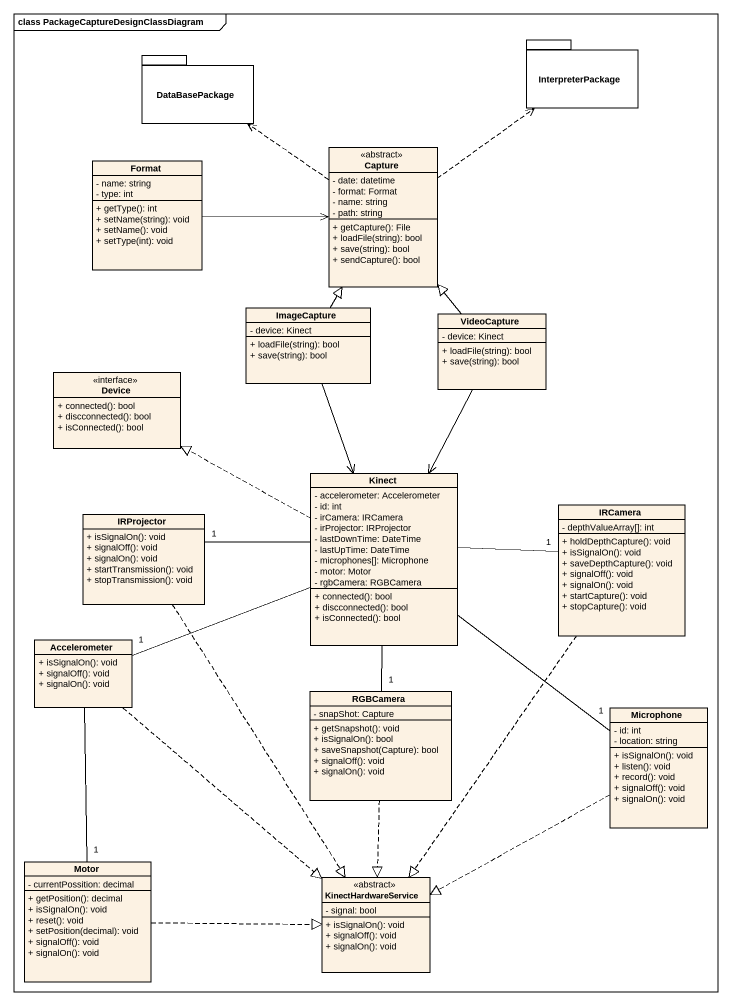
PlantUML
@startuml
mainframe class PackageCaptureDesignClassDiagram
hide circle
hide empty members
skinparam classAttributeIconSize 0
package InterpreterPackage {
}
package DataBasePackage {
}
class Format {
  - name: string
  - type: int
  + getType(): int
  + setName(string): void
  + setName(): void
  + setType(int): void
}
class Capture <<abstract>> {
  - date: datetime
  - format: Format
  - name: string
  - path: string
  + getCapture(): File
  + loadFile(string): bool
  + save(string): bool
  + sendCapture(): bool
}
class ImageCapture {
  - device: Kinect
  + loadFile(string): bool
  + save(string): bool
}
class VideoCapture {
  - device: Kinect
  + loadFile(string): bool
  + save(string): bool
}
class Device <<interface>> {
  + connected(): bool
  + discconnected(): bool
  + isConnected(): bool
}
class Kinect {
  - accelerometer: Accelerometer
  - id: int
  - irCamera: IRCamera
  - irProjector: IRProjector
  - lastDownTime: DateTime
  - lastUpTime: DateTime
  - microphones[]: Microphone
  - motor: Motor
  - rgbCamera: RGBCamera
  + connected(): bool
  + discconnected(): bool
  + isConnected(): bool
}
class IRCamera {
  - depthValueArray[]: int
  + holdDepthCapture(): void
  + isSignalOn(): void
  + saveDepthCapture(): void
  + signalOff(): void
  + signalOn(): void
  + startCapture(): void
  + stopCapture(): void
}
class IRProjector {
  + isSignalOn(): void
  + signalOff(): void
  + signalOn(): void
  + startTransmission(): void
  + stopTransmission(): void
}
class Accelerometer {
  + isSignalOn(): void
  + signalOff(): void
  + signalOn(): void
}
class RGBCamera {
  - snapShot: Capture
  + getSnapshot(): void
  + isSignalOn(): bool
  + saveSnapshot(Capture): bool
  + signalOff(): void
  + signalOn(): void
}
class Microphone {
  - id: int
  - location: string
  + isSignalOn(): void
  + listen(): void
  + record(): void
  + signalOff(): void
  + signalOn(): void
}
class Motor {
  - currentPossition: decimal
  + getPosition(): decimal
  + isSignalOn(): void
  + reset(): void
  + setPosition(decimal): void
  + signalOff(): void
  + signalOn(): void
}
class KinectHardwareService <<abstract>> {
  - signal: bool
  + isSignalOn(): void
  + signalOff(): void
  + signalOn(): void
}
Format -right-> Capture
Capture .up.> InterpreterPackage
Capture .up.> DataBasePackage
ImageCapture -up-|> Capture
ImageCapture --> Kinect
VideoCapture -up-|> Capture
VideoCapture --> Kinect
Kinect .left.|> Device
Kinect -left- "1" IRProjector
IRCamera "1" -left- Kinect
IRCamera ..|> KinectHardwareService
IRProjector ..|> KinectHardwareService
Accelerometer "1" -right- Kinect
Accelerometer -- "1" Motor
Accelerometer ..|> KinectHardwareService
RGBCamera "1" -up- Kinect
RGBCamera ..|> KinectHardwareService
Microphone "1" -up- Kinect
Microphone .left.|> KinectHardwareService
Motor .right.|> KinectHardwareService
@enduml
